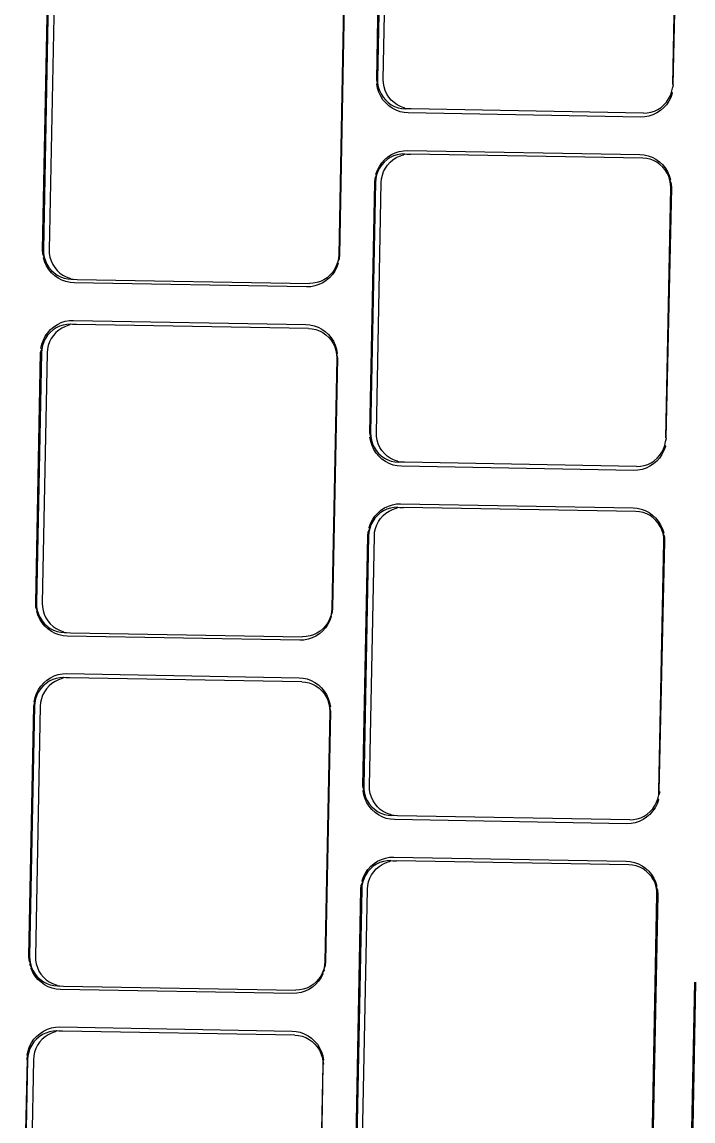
# Model space of a CAD drawing. Header units: millimetres. Extents: x 44692 to 172587, y -26854 to 14445.
# Drawn here: x 148796.2 to 148827.9, y -15468.4 to -15416.5 of the extents above; entities that cross this region are included whole.
import ezdxf

# ---------------------------------------------------------------- set-up
doc = ezdxf.new("R2010")
doc.units = ezdxf.units.MM
doc.header["$LTSCALE"] = 100
doc.layers.add('Muebles', color=112, linetype='Continuous')

msp = doc.modelspace()

# ---------------------------------------------------------------- linework, layer by layer
at = {"layer": 'Muebles'}
for p, q in [((148812.947, -15419.224), (148813.177, -15407.407)), ((148813.212, -15407.399), (148812.982, -15419.204)), ((148813.255, -15419.209), (148813.485, -15407.404)), ((148826.919, -15419.45), (148827.149, -15407.645)), ((148827.184, -15407.654), (148826.919, -15419.45)), ((148797.18, -15427.24), (148797.411, -15415.423)), ((148797.445, -15415.441), (148797.215, -15427.246)), ((148797.718, -15415.445), (148797.488, -15427.251)), ((148811.382, -15415.686), (148811.152, -15427.492)), ((148811.418, -15415.67), (148811.187, -15427.487)), ((148812.99, -15419.384), (148812.947, -15419.224)), ((148812.982, -15419.204), (148812.99, -15419.384)), ((148813.263, -15419.389), (148813.255, -15419.209)), ((148812.955, -15419.421), (148812.99, -15419.384)), ((148812.991, -15419.621), (148812.955, -15419.421)), ((148812.99, -15419.384), (148813.021, -15419.561)), ((148813.051, -15419.814), (148812.991, -15419.621)), ((148813.021, -15419.561), (148813.075, -15419.732)), ((148813.075, -15419.732), (148813.15, -15419.894)), ((148813.294, -15419.566), (148813.263, -15419.389)), ((148813.348, -15419.737), (148813.294, -15419.566)), ((148813.423, -15419.899), (148813.348, -15419.737)), ((148826.866, -15419.805), (148826.904, -15419.629)), ((148826.904, -15419.629), (148826.953, -15419.477)), ((148826.953, -15419.477), (148826.919, -15419.45)), ((148813.136, -15419.998), (148813.051, -15419.814)), ((148813.243, -15420.169), (148813.136, -15419.998)), ((148813.15, -15419.894), (148813.245, -15420.045)), ((148813.372, -15420.323), (148813.243, -15420.169)), ((148813.245, -15420.045), (148813.359, -15420.182)), ((148813.359, -15420.182), (148813.49, -15420.303)), ((148813.518, -15420.05), (148813.423, -15419.899)), ((148813.49, -15420.303), (148813.635, -15420.406)), ((148813.632, -15420.187), (148813.518, -15420.05)), ((148813.763, -15420.308), (148813.632, -15420.187)), ((148826.504, -15420.414), (148826.623, -15420.281)), ((148826.734, -15420.238), (148826.62, -15420.404)), ((148826.623, -15420.281), (148826.724, -15420.134)), ((148826.724, -15420.134), (148826.806, -15419.974)), ((148826.826, -15420.057), (148826.734, -15420.238)), ((148826.806, -15419.974), (148826.866, -15419.805)), ((148826.896, -15419.861), (148826.826, -15420.057)), ((148826.866, -15419.805), (148826.896, -15419.861)), ((148813.519, -15420.459), (148813.372, -15420.323)), ((148813.683, -15420.575), (148813.519, -15420.459)), ((148813.635, -15420.406), (148813.792, -15420.488)), ((148813.86, -15420.667), (148813.683, -15420.575)), ((148813.908, -15420.41), (148813.763, -15420.308)), ((148813.792, -15420.488), (148813.958, -15420.549)), ((148814.047, -15420.736), (148813.86, -15420.667)), ((148814.065, -15420.493), (148813.908, -15420.41)), ((148813.958, -15420.549), (148814.131, -15420.587)), ((148814.241, -15420.779), (148814.047, -15420.736)), ((148814.231, -15420.553), (148814.065, -15420.493)), ((148814.131, -15420.587), (148814.307, -15420.602)), ((148814.307, -15420.602), (148814.231, -15420.553)), ((148814.434, -15420.795), (148814.241, -15420.779)), ((148814.404, -15420.592), (148814.307, -15420.602)), ((148814.58, -15420.606), (148814.404, -15420.592)), ((148825.406, -15420.989), (148814.434, -15420.795)), ((148825.54, -15420.8), (148814.58, -15420.606)), ((148825.54, -15420.8), (148825.717, -15420.791)), ((148825.717, -15420.791), (148825.891, -15420.759)), ((148825.891, -15420.759), (148826.06, -15420.704)), ((148826.165, -15420.795), (148825.985, -15420.881)), ((148826.06, -15420.704), (148826.22, -15420.628)), ((148826.333, -15420.685), (148826.165, -15420.795)), ((148826.22, -15420.628), (148826.369, -15420.53)), ((148826.486, -15420.555), (148826.333, -15420.685)), ((148826.369, -15420.53), (148826.504, -15420.414)), ((148826.62, -15420.404), (148826.486, -15420.555)), ((148825.599, -15420.979), (148825.406, -15420.989)), ((148825.795, -15420.943), (148825.599, -15420.979)), ((148825.985, -15420.881), (148825.795, -15420.943)), ((148813.32, -15423), (148813.472, -15422.869)), ((148813.472, -15422.869), (148813.64, -15422.759)), ((148813.746, -15422.823), (148813.586, -15422.899)), ((148813.64, -15422.759), (148813.821, -15422.673)), ((148813.915, -15422.768), (148813.746, -15422.823)), ((148813.821, -15422.673), (148814.01, -15422.611)), ((148813.859, -15422.904), (148814.019, -15422.828)), ((148814.089, -15422.736), (148813.915, -15422.768)), ((148814.01, -15422.611), (148814.206, -15422.575)), ((148814.019, -15422.828), (148814.188, -15422.773)), ((148814.265, -15422.727), (148814.089, -15422.736)), ((148814.188, -15422.773), (148814.265, -15422.727)), ((148814.206, -15422.575), (148814.4, -15422.566)), ((148814.265, -15422.727), (148814.362, -15422.741)), ((148814.362, -15422.741), (148814.539, -15422.732)), ((148814.4, -15422.566), (148825.371, -15422.759)), ((148825.499, -15422.926), (148814.539, -15422.732)), ((148825.371, -15422.759), (148825.564, -15422.776)), ((148825.564, -15422.776), (148825.758, -15422.819)), ((148825.758, -15422.819), (148825.946, -15422.887)), ((148825.946, -15422.887), (148826.123, -15422.98)), ((148812.979, -15423.497), (148813.071, -15423.317)), ((148813.082, -15423.393), (148813, -15423.553)), ((148813.071, -15423.317), (148813.185, -15423.15)), ((148813.183, -15423.246), (148813.082, -15423.393)), ((148813.302, -15423.113), (148813.183, -15423.246)), ((148813.185, -15423.15), (148813.32, -15423)), ((148813.273, -15423.558), (148813.355, -15423.398)), ((148813.437, -15422.997), (148813.302, -15423.113)), ((148813.355, -15423.398), (148813.456, -15423.251)), ((148813.586, -15422.899), (148813.437, -15422.997)), ((148813.456, -15423.251), (148813.575, -15423.118)), ((148813.575, -15423.118), (148813.71, -15423.002)), ((148813.71, -15423.002), (148813.859, -15422.904)), ((148825.675, -15422.94), (148825.499, -15422.926)), ((148825.848, -15422.979), (148825.675, -15422.94)), ((148826.014, -15423.039), (148825.848, -15422.979)), ((148826.171, -15423.122), (148826.014, -15423.039)), ((148826.123, -15422.98), (148826.286, -15423.095)), ((148826.316, -15423.224), (148826.171, -15423.122)), ((148826.286, -15423.095), (148826.433, -15423.231)), ((148826.447, -15423.345), (148826.316, -15423.224)), ((148826.433, -15423.231), (148826.562, -15423.386)), ((148826.561, -15423.482), (148826.447, -15423.345)), ((148826.562, -15423.386), (148826.67, -15423.557)), ((148812.852, -15424.083), (148812.868, -15423.887)), ((148812.868, -15423.887), (148812.94, -15423.722)), ((148812.902, -15423.898), (148812.887, -15424.077)), ((148812.94, -15423.722), (148812.902, -15423.898)), ((148812.911, -15423.688), (148812.979, -15423.497)), ((148812.94, -15423.722), (148812.911, -15423.688)), ((148813, -15423.553), (148812.94, -15423.722)), ((148813.16, -15424.082), (148813.175, -15423.903)), ((148813.175, -15423.903), (148813.213, -15423.727)), ((148813.213, -15423.727), (148813.273, -15423.558)), ((148826.656, -15423.633), (148826.561, -15423.482)), ((148826.731, -15423.795), (148826.656, -15423.633)), ((148826.67, -15423.557), (148826.754, -15423.74)), ((148826.785, -15423.966), (148826.731, -15423.795)), ((148826.754, -15423.74), (148826.815, -15423.933)), ((148826.815, -15423.933), (148826.785, -15423.966)), ((148812.622, -15435.9), (148812.852, -15424.083)), ((148812.887, -15424.077), (148812.657, -15435.882)), ((148812.93, -15435.887), (148813.16, -15424.082)), ((148826.594, -15436.128), (148826.824, -15424.323)), ((148826.859, -15424.33), (148826.594, -15436.128)), ((148826.816, -15424.143), (148826.785, -15423.966)), ((148826.785, -15423.966), (148826.85, -15424.133)), ((148826.824, -15424.323), (148826.816, -15424.143)), ((148826.85, -15424.133), (148826.859, -15424.33)), ((148797.189, -15427.437), (148797.18, -15427.24)), ((148797.254, -15427.602), (148797.189, -15427.437)), ((148797.215, -15427.246), (148797.223, -15427.425)), ((148797.223, -15427.425), (148797.254, -15427.602)), ((148797.488, -15427.251), (148797.496, -15427.43)), ((148797.496, -15427.43), (148797.527, -15427.607)), ((148811.152, -15427.492), (148811.137, -15427.671)), ((148811.187, -15427.487), (148811.171, -15427.684)), ((148797.224, -15427.637), (148797.254, -15427.602)), ((148797.285, -15427.83), (148797.224, -15427.637)), ((148797.254, -15427.602), (148797.308, -15427.773)), ((148797.37, -15428.014), (148797.285, -15427.83)), ((148797.308, -15427.773), (148797.383, -15427.936)), ((148797.477, -15428.185), (148797.37, -15428.014)), ((148797.383, -15427.936), (148797.478, -15428.087)), ((148797.527, -15427.607), (148797.581, -15427.778)), ((148797.581, -15427.778), (148797.656, -15427.941)), ((148797.656, -15427.941), (148797.751, -15428.092)), ((148811.039, -15428.016), (148810.958, -15428.175)), ((148811.06, -15428.073), (148810.968, -15428.254)), ((148811.099, -15427.846), (148811.039, -15428.016)), ((148811.128, -15427.882), (148811.06, -15428.073)), ((148811.137, -15427.671), (148811.099, -15427.846)), ((148811.171, -15427.684), (148811.099, -15427.846)), ((148811.099, -15427.846), (148811.128, -15427.882)), ((148797.606, -15428.339), (148797.477, -15428.185)), ((148797.478, -15428.087), (148797.592, -15428.224)), ((148797.592, -15428.224), (148797.723, -15428.345)), ((148797.753, -15428.475), (148797.606, -15428.339)), ((148797.723, -15428.345), (148797.868, -15428.447)), ((148797.751, -15428.092), (148797.865, -15428.229)), ((148797.917, -15428.591), (148797.753, -15428.475)), ((148797.865, -15428.229), (148797.996, -15428.35)), ((148797.868, -15428.447), (148798.025, -15428.529)), ((148798.093, -15428.683), (148797.917, -15428.591)), ((148797.996, -15428.35), (148798.141, -15428.452)), ((148798.025, -15428.529), (148798.191, -15428.59)), ((148798.141, -15428.452), (148798.298, -15428.534)), ((148798.191, -15428.59), (148798.364, -15428.628)), ((148798.298, -15428.534), (148798.464, -15428.595)), ((148798.464, -15428.595), (148798.54, -15428.643)), ((148810.602, -15428.572), (148810.453, -15428.669)), ((148810.719, -15428.571), (148810.567, -15428.701)), ((148810.737, -15428.456), (148810.602, -15428.572)), ((148810.854, -15428.421), (148810.719, -15428.571)), ((148810.857, -15428.323), (148810.737, -15428.456)), ((148810.968, -15428.254), (148810.854, -15428.421)), ((148810.958, -15428.175), (148810.857, -15428.323)), ((148798.281, -15428.752), (148798.093, -15428.683)), ((148798.475, -15428.795), (148798.281, -15428.752)), ((148798.364, -15428.628), (148798.54, -15428.643)), ((148798.668, -15428.811), (148798.475, -15428.795)), ((148798.54, -15428.643), (148798.637, -15428.633)), ((148798.637, -15428.633), (148798.813, -15428.648)), ((148809.639, -15429.005), (148798.668, -15428.811)), ((148798.813, -15428.648), (148809.774, -15428.841)), ((148809.833, -15428.995), (148809.639, -15429.005)), ((148809.95, -15428.833), (148809.774, -15428.841)), ((148810.029, -15428.959), (148809.833, -15428.995)), ((148810.124, -15428.801), (148809.95, -15428.833)), ((148810.219, -15428.897), (148810.029, -15428.959)), ((148810.293, -15428.746), (148810.124, -15428.801)), ((148810.399, -15428.811), (148810.219, -15428.897)), ((148810.453, -15428.669), (148810.293, -15428.746)), ((148810.567, -15428.701), (148810.399, -15428.811)), ((148798.054, -15430.689), (148798.244, -15430.627)), ((148798.244, -15430.627), (148798.44, -15430.591)), ((148798.44, -15430.591), (148798.633, -15430.582)), ((148798.633, -15430.582), (148809.605, -15430.775)), ((148797.305, -15431.333), (148797.419, -15431.166)), ((148797.535, -15431.154), (148797.416, -15431.287)), ((148797.419, -15431.166), (148797.554, -15431.016)), ((148797.67, -15431.038), (148797.535, -15431.154)), ((148797.554, -15431.016), (148797.706, -15430.885)), ((148797.819, -15430.941), (148797.67, -15431.038)), ((148797.808, -15431.159), (148797.689, -15431.292)), ((148797.706, -15430.885), (148797.874, -15430.775)), ((148797.943, -15431.043), (148797.808, -15431.159)), ((148797.979, -15430.864), (148797.819, -15430.941)), ((148797.874, -15430.775), (148798.054, -15430.689)), ((148798.092, -15430.946), (148797.943, -15431.043)), ((148798.148, -15430.81), (148797.979, -15430.864)), ((148798.253, -15430.869), (148798.092, -15430.946)), ((148798.322, -15430.778), (148798.148, -15430.81)), ((148798.421, -15430.814), (148798.253, -15430.869)), ((148798.499, -15430.769), (148798.322, -15430.778)), ((148798.499, -15430.769), (148798.421, -15430.814)), ((148798.595, -15430.782), (148798.499, -15430.769)), ((148798.772, -15430.774), (148798.595, -15430.782)), ((148809.732, -15430.967), (148798.772, -15430.774)), ((148809.605, -15430.775), (148809.798, -15430.792)), ((148809.732, -15430.967), (148809.908, -15430.982)), ((148809.798, -15430.792), (148809.992, -15430.835)), ((148809.908, -15430.982), (148810.081, -15431.02)), ((148809.992, -15430.835), (148810.179, -15430.903)), ((148810.081, -15431.02), (148810.247, -15431.081)), ((148810.179, -15430.903), (148810.356, -15430.996)), ((148810.247, -15431.081), (148810.405, -15431.163)), ((148810.356, -15430.996), (148810.52, -15431.111)), ((148810.405, -15431.163), (148810.55, -15431.265)), ((148810.52, -15431.111), (148810.667, -15431.247)), ((148797.102, -15431.903), (148797.145, -15431.704)), ((148797.145, -15431.704), (148797.213, -15431.513)), ((148797.233, -15431.595), (148797.173, -15431.764)), ((148797.213, -15431.513), (148797.305, -15431.333)), ((148797.315, -15431.435), (148797.233, -15431.595)), ((148797.416, -15431.287), (148797.315, -15431.435)), ((148797.507, -15431.599), (148797.446, -15431.769)), ((148797.588, -15431.44), (148797.507, -15431.599)), ((148797.689, -15431.292), (148797.588, -15431.44)), ((148810.55, -15431.265), (148810.68, -15431.386)), ((148810.667, -15431.247), (148810.796, -15431.402)), ((148810.68, -15431.386), (148810.794, -15431.523)), ((148810.794, -15431.523), (148810.889, -15431.674)), ((148810.796, -15431.402), (148810.903, -15431.573)), ((148810.889, -15431.674), (148810.965, -15431.837)), ((148810.903, -15431.573), (148810.988, -15431.756)), ((148796.855, -15443.916), (148797.086, -15432.099)), ((148797.12, -15432.118), (148796.89, -15443.924)), ((148797.086, -15432.099), (148797.135, -15431.939)), ((148797.135, -15431.939), (148797.102, -15431.903)), ((148797.135, -15431.939), (148797.12, -15432.118)), ((148797.173, -15431.764), (148797.135, -15431.939)), ((148797.393, -15432.123), (148797.163, -15443.929)), ((148797.408, -15431.944), (148797.393, -15432.123)), ((148797.446, -15431.769), (148797.408, -15431.944)), ((148810.965, -15431.837), (148811.018, -15432.008)), ((148810.988, -15431.756), (148811.049, -15431.949)), ((148811.018, -15432.008), (148811.049, -15432.185)), ((148811.049, -15431.949), (148811.084, -15432.149)), ((148811.084, -15432.149), (148811.049, -15432.185)), ((148811.049, -15432.185), (148811.057, -15432.364)), ((148811.049, -15432.185), (148811.093, -15432.346)), ((148811.057, -15432.364), (148810.827, -15444.17)), ((148811.093, -15432.346), (148810.862, -15444.163)), ((148812.665, -15436.062), (148812.622, -15435.9)), ((148812.63, -15436.097), (148812.665, -15436.062)), ((148812.665, -15436.297), (148812.63, -15436.097)), ((148812.657, -15435.882), (148812.665, -15436.062)), ((148812.665, -15436.062), (148812.696, -15436.238)), ((148812.726, -15436.49), (148812.665, -15436.297)), ((148812.696, -15436.238), (148812.75, -15436.41)), ((148812.938, -15436.066), (148812.93, -15435.887)), ((148812.969, -15436.243), (148812.938, -15436.066)), ((148813.023, -15436.414), (148812.969, -15436.243)), ((148826.541, -15436.483), (148826.579, -15436.307)), ((148826.579, -15436.307), (148826.628, -15436.153)), ((148826.628, -15436.153), (148826.594, -15436.128)), ((148812.811, -15436.674), (148812.726, -15436.49)), ((148812.75, -15436.41), (148812.825, -15436.572)), ((148812.918, -15436.844), (148812.811, -15436.674)), ((148812.825, -15436.572), (148812.92, -15436.723)), ((148813.047, -15436.999), (148812.918, -15436.844)), ((148812.92, -15436.723), (148813.034, -15436.86)), ((148813.098, -15436.577), (148813.023, -15436.414)), ((148813.034, -15436.86), (148813.165, -15436.981)), ((148813.193, -15436.728), (148813.098, -15436.577)), ((148813.307, -15436.865), (148813.193, -15436.728)), ((148813.438, -15436.986), (148813.307, -15436.865)), ((148826.298, -15436.959), (148826.399, -15436.812)), ((148826.399, -15436.812), (148826.481, -15436.652)), ((148826.501, -15436.733), (148826.409, -15436.914)), ((148826.481, -15436.652), (148826.541, -15436.483)), ((148826.571, -15436.537), (148826.501, -15436.733)), ((148826.541, -15436.483), (148826.571, -15436.537)), ((148813.194, -15437.135), (148813.047, -15436.999)), ((148813.165, -15436.981), (148813.31, -15437.083)), ((148813.358, -15437.251), (148813.194, -15437.135)), ((148813.31, -15437.083), (148813.467, -15437.166)), ((148813.535, -15437.343), (148813.358, -15437.251)), ((148813.583, -15437.088), (148813.438, -15436.986)), ((148813.467, -15437.166), (148813.633, -15437.226)), ((148813.722, -15437.412), (148813.535, -15437.343)), ((148813.74, -15437.17), (148813.583, -15437.088)), ((148813.633, -15437.226), (148813.806, -15437.264)), ((148813.916, -15437.455), (148813.722, -15437.412)), ((148813.906, -15437.231), (148813.74, -15437.17)), ((148813.806, -15437.264), (148813.982, -15437.279)), ((148813.982, -15437.279), (148813.906, -15437.231)), ((148814.079, -15437.269), (148813.982, -15437.279)), ((148814.255, -15437.284), (148814.079, -15437.269)), ((148825.215, -15437.477), (148814.255, -15437.284)), ((148825.566, -15437.437), (148825.735, -15437.382)), ((148825.735, -15437.382), (148825.895, -15437.305)), ((148826.008, -15437.361), (148825.84, -15437.471)), ((148825.895, -15437.305), (148826.044, -15437.208)), ((148826.161, -15437.23), (148826.008, -15437.361)), ((148826.044, -15437.208), (148826.179, -15437.092)), ((148826.295, -15437.08), (148826.161, -15437.23)), ((148826.179, -15437.092), (148826.298, -15436.959)), ((148826.409, -15436.914), (148826.295, -15437.08)), ((148814.109, -15437.471), (148813.916, -15437.455)), ((148825.081, -15437.664), (148814.109, -15437.471)), ((148825.274, -15437.655), (148825.081, -15437.664)), ((148825.215, -15437.477), (148825.392, -15437.469)), ((148825.47, -15437.619), (148825.274, -15437.655)), ((148825.392, -15437.469), (148825.566, -15437.437)), ((148825.66, -15437.557), (148825.47, -15437.619)), ((148825.84, -15437.471), (148825.66, -15437.557)), ((148813.147, -15439.545), (148813.315, -15439.435)), ((148813.315, -15439.435), (148813.496, -15439.349)), ((148813.59, -15439.446), (148813.421, -15439.501)), ((148813.496, -15439.349), (148813.685, -15439.287)), ((148813.764, -15439.414), (148813.59, -15439.446)), ((148813.685, -15439.287), (148813.881, -15439.251)), ((148813.694, -15439.505), (148813.863, -15439.451)), ((148813.94, -15439.405), (148813.764, -15439.414)), ((148813.863, -15439.451), (148813.94, -15439.405)), ((148813.881, -15439.251), (148814.075, -15439.242)), ((148813.94, -15439.405), (148814.037, -15439.419)), ((148814.037, -15439.419), (148814.213, -15439.41)), ((148814.075, -15439.242), (148825.046, -15439.435)), ((148825.174, -15439.603), (148814.213, -15439.41)), ((148825.046, -15439.435), (148825.239, -15439.452)), ((148825.239, -15439.452), (148825.433, -15439.495)), ((148825.433, -15439.495), (148825.621, -15439.563)), ((148812.654, -15440.173), (148812.746, -15439.993)), ((148812.746, -15439.993), (148812.86, -15439.826)), ((148812.858, -15439.924), (148812.756, -15440.071)), ((148812.977, -15439.791), (148812.858, -15439.924)), ((148812.86, -15439.826), (148812.995, -15439.676)), ((148813.112, -15439.674), (148812.977, -15439.791)), ((148812.995, -15439.676), (148813.147, -15439.545)), ((148813.029, -15440.076), (148813.131, -15439.928)), ((148813.261, -15439.577), (148813.112, -15439.674)), ((148813.131, -15439.928), (148813.25, -15439.795)), ((148813.25, -15439.795), (148813.385, -15439.679)), ((148813.421, -15439.501), (148813.261, -15439.577)), ((148813.385, -15439.679), (148813.534, -15439.582)), ((148813.534, -15439.582), (148813.694, -15439.505)), ((148825.35, -15439.618), (148825.174, -15439.603)), ((148825.523, -15439.656), (148825.35, -15439.618)), ((148825.689, -15439.717), (148825.523, -15439.656)), ((148825.621, -15439.563), (148825.798, -15439.656)), ((148825.846, -15439.799), (148825.689, -15439.717)), ((148825.798, -15439.656), (148825.961, -15439.771)), ((148825.991, -15439.902), (148825.846, -15439.799)), ((148825.961, -15439.771), (148826.108, -15439.907)), ((148826.122, -15440.022), (148825.991, -15439.902)), ((148826.108, -15439.907), (148826.237, -15440.062)), ((148812.543, -15440.562), (148812.615, -15440.4)), ((148812.615, -15440.4), (148812.577, -15440.576)), ((148812.586, -15440.364), (148812.654, -15440.173)), ((148812.615, -15440.4), (148812.586, -15440.364)), ((148812.675, -15440.231), (148812.615, -15440.4)), ((148812.756, -15440.071), (148812.675, -15440.231)), ((148812.85, -15440.58), (148812.888, -15440.405)), ((148812.888, -15440.405), (148812.948, -15440.236)), ((148812.948, -15440.236), (148813.029, -15440.076)), ((148826.236, -15440.16), (148826.122, -15440.022)), ((148826.331, -15440.311), (148826.236, -15440.16)), ((148826.237, -15440.062), (148826.345, -15440.232)), ((148826.406, -15440.473), (148826.331, -15440.311)), ((148826.345, -15440.232), (148826.429, -15440.416)), ((148826.46, -15440.644), (148826.406, -15440.473)), ((148826.429, -15440.416), (148826.49, -15440.609)), ((148812.296, -15452.576), (148812.527, -15440.759)), ((148812.562, -15440.755), (148812.332, -15452.56)), ((148812.527, -15440.759), (148812.543, -15440.562)), ((148812.577, -15440.576), (148812.562, -15440.755)), ((148812.605, -15452.565), (148812.835, -15440.759)), ((148812.835, -15440.759), (148812.85, -15440.58)), ((148826.269, -15452.806), (148826.499, -15441)), ((148826.534, -15441.006), (148826.269, -15452.806)), ((148826.49, -15440.609), (148826.46, -15440.644)), ((148826.491, -15440.821), (148826.46, -15440.644)), ((148826.46, -15440.644), (148826.525, -15440.809)), ((148826.499, -15441), (148826.491, -15440.821)), ((148826.525, -15440.809), (148826.534, -15441.006)), ((148796.864, -15444.113), (148796.855, -15443.916)), ((148796.929, -15444.28), (148796.864, -15444.113)), ((148796.89, -15443.924), (148796.898, -15444.103)), ((148796.898, -15444.103), (148796.929, -15444.28)), ((148797.163, -15443.929), (148797.171, -15444.108)), ((148797.171, -15444.108), (148797.202, -15444.285)), ((148810.862, -15444.163), (148810.846, -15444.36)), ((148796.899, -15444.313), (148796.929, -15444.28)), ((148796.96, -15444.506), (148796.899, -15444.313)), ((148796.929, -15444.28), (148796.983, -15444.451)), ((148797.045, -15444.69), (148796.96, -15444.506)), ((148796.983, -15444.451), (148797.058, -15444.614)), ((148797.058, -15444.614), (148797.153, -15444.765)), ((148797.202, -15444.285), (148797.256, -15444.456)), ((148797.256, -15444.456), (148797.331, -15444.618)), ((148797.331, -15444.618), (148797.426, -15444.769)), ((148810.774, -15444.524), (148810.714, -15444.693)), ((148810.803, -15444.558), (148810.735, -15444.749)), ((148810.812, -15444.349), (148810.774, -15444.524)), ((148810.846, -15444.36), (148810.774, -15444.524)), ((148810.774, -15444.524), (148810.803, -15444.558)), ((148810.827, -15444.17), (148810.812, -15444.349)), ((148797.152, -15444.86), (148797.045, -15444.69)), ((148797.281, -15445.015), (148797.152, -15444.86)), ((148797.153, -15444.765), (148797.267, -15444.902)), ((148797.267, -15444.902), (148797.398, -15445.023)), ((148797.428, -15445.151), (148797.281, -15445.015)), ((148797.398, -15445.023), (148797.543, -15445.125)), ((148797.426, -15444.769), (148797.54, -15444.907)), ((148797.592, -15445.267), (148797.428, -15445.151)), ((148797.54, -15444.907), (148797.671, -15445.027)), ((148797.543, -15445.125), (148797.7, -15445.207)), ((148797.671, -15445.027), (148797.816, -15445.13)), ((148797.816, -15445.13), (148797.973, -15445.212)), ((148810.412, -15445.134), (148810.277, -15445.25)), ((148810.529, -15445.096), (148810.394, -15445.247)), ((148810.531, -15445.001), (148810.412, -15445.134)), ((148810.643, -15444.93), (148810.529, -15445.096)), ((148810.633, -15444.853), (148810.531, -15445.001)), ((148810.714, -15444.693), (148810.633, -15444.853)), ((148810.735, -15444.749), (148810.643, -15444.93)), ((148797.768, -15445.359), (148797.592, -15445.267)), ((148797.7, -15445.207), (148797.866, -15445.268)), ((148797.956, -15445.428), (148797.768, -15445.359)), ((148797.866, -15445.268), (148798.039, -15445.306)), ((148798.15, -15445.471), (148797.956, -15445.428)), ((148797.973, -15445.212), (148798.139, -15445.273)), ((148798.039, -15445.306), (148798.215, -15445.321)), ((148798.139, -15445.273), (148798.215, -15445.321)), ((148798.343, -15445.487), (148798.15, -15445.471)), ((148798.215, -15445.321), (148798.312, -15445.311)), ((148798.312, -15445.311), (148798.488, -15445.326)), ((148809.314, -15445.68), (148798.343, -15445.487)), ((148798.488, -15445.326), (148809.449, -15445.519)), ((148809.508, -15445.671), (148809.314, -15445.68)), ((148809.625, -15445.51), (148809.449, -15445.519)), ((148809.704, -15445.635), (148809.508, -15445.671)), ((148809.799, -15445.478), (148809.625, -15445.51)), ((148809.894, -15445.573), (148809.704, -15445.635)), ((148809.968, -15445.424), (148809.799, -15445.478)), ((148810.074, -15445.487), (148809.894, -15445.573)), ((148810.128, -15445.347), (148809.968, -15445.424)), ((148810.242, -15445.377), (148810.074, -15445.487)), ((148810.277, -15445.25), (148810.128, -15445.347)), ((148810.394, -15445.247), (148810.242, -15445.377)), ((148797.919, -15447.303), (148798.115, -15447.267)), ((148798.115, -15447.267), (148798.308, -15447.258)), ((148798.308, -15447.258), (148809.28, -15447.451)), ((148797.094, -15447.842), (148797.229, -15447.692)), ((148797.345, -15447.716), (148797.21, -15447.832)), ((148797.229, -15447.692), (148797.381, -15447.561)), ((148797.494, -15447.619), (148797.345, -15447.716)), ((148797.381, -15447.561), (148797.549, -15447.451)), ((148797.618, -15447.721), (148797.483, -15447.837)), ((148797.654, -15447.542), (148797.494, -15447.619)), ((148797.549, -15447.451), (148797.729, -15447.365)), ((148797.767, -15447.624), (148797.618, -15447.721)), ((148797.823, -15447.487), (148797.654, -15447.542)), ((148797.729, -15447.365), (148797.919, -15447.303)), ((148797.927, -15447.547), (148797.767, -15447.624)), ((148797.997, -15447.455), (148797.823, -15447.487)), ((148798.096, -15447.492), (148797.927, -15447.547)), ((148798.174, -15447.447), (148797.997, -15447.455)), ((148798.174, -15447.447), (148798.096, -15447.492)), ((148798.27, -15447.46), (148798.174, -15447.447)), ((148798.447, -15447.452), (148798.27, -15447.46)), ((148809.407, -15447.645), (148798.447, -15447.452)), ((148809.28, -15447.451), (148809.473, -15447.468)), ((148809.407, -15447.645), (148809.583, -15447.66)), ((148809.473, -15447.468), (148809.667, -15447.511)), ((148809.583, -15447.66), (148809.756, -15447.698)), ((148809.667, -15447.511), (148809.854, -15447.579)), ((148809.756, -15447.698), (148809.922, -15447.759)), ((148809.854, -15447.579), (148810.031, -15447.672)), ((148809.922, -15447.759), (148810.079, -15447.841)), ((148810.031, -15447.672), (148810.195, -15447.787)), ((148810.195, -15447.787), (148810.342, -15447.923)), ((148796.82, -15448.38), (148796.888, -15448.189)), ((148796.908, -15448.272), (148796.848, -15448.441)), ((148796.888, -15448.189), (148796.98, -15448.009)), ((148796.99, -15448.113), (148796.908, -15448.272)), ((148796.98, -15448.009), (148797.094, -15447.842)), ((148797.091, -15447.965), (148796.99, -15448.113)), ((148797.21, -15447.832), (148797.091, -15447.965)), ((148797.181, -15448.277), (148797.121, -15448.446)), ((148797.263, -15448.117), (148797.181, -15448.277)), ((148797.364, -15447.97), (148797.263, -15448.117)), ((148797.483, -15447.837), (148797.364, -15447.97)), ((148810.079, -15447.841), (148810.224, -15447.943)), ((148810.224, -15447.943), (148810.355, -15448.064)), ((148810.342, -15447.923), (148810.471, -15448.078)), ((148810.355, -15448.064), (148810.469, -15448.201)), ((148810.469, -15448.201), (148810.564, -15448.352)), ((148810.471, -15448.078), (148810.578, -15448.248)), ((148810.578, -15448.248), (148810.663, -15448.432)), ((148796.53, -15460.592), (148796.761, -15448.775)), ((148796.795, -15448.796), (148796.565, -15460.601)), ((148796.761, -15448.775), (148796.81, -15448.617)), ((148796.777, -15448.579), (148796.82, -15448.38)), ((148796.81, -15448.617), (148796.777, -15448.579)), ((148796.81, -15448.617), (148796.795, -15448.796)), ((148796.848, -15448.441), (148796.81, -15448.617)), ((148797.068, -15448.801), (148796.838, -15460.606)), ((148797.083, -15448.622), (148797.068, -15448.801)), ((148797.121, -15448.446), (148797.083, -15448.622)), ((148810.564, -15448.352), (148810.639, -15448.515)), ((148810.639, -15448.515), (148810.693, -15448.686)), ((148810.663, -15448.432), (148810.724, -15448.625)), ((148810.693, -15448.686), (148810.724, -15448.863)), ((148810.724, -15448.625), (148810.759, -15448.825)), ((148810.759, -15448.825), (148810.724, -15448.863)), ((148810.732, -15449.042), (148810.502, -15460.847)), ((148810.768, -15449.022), (148810.537, -15460.839)), ((148810.724, -15448.863), (148810.732, -15449.042)), ((148810.724, -15448.863), (148810.768, -15449.022)), ((148812.34, -15452.739), (148812.296, -15452.576)), ((148812.305, -15452.773), (148812.34, -15452.739)), ((148812.34, -15452.973), (148812.305, -15452.773)), ((148812.332, -15452.56), (148812.34, -15452.739)), ((148812.34, -15452.739), (148812.371, -15452.916)), ((148812.401, -15453.166), (148812.34, -15452.973)), ((148812.371, -15452.916), (148812.424, -15453.087)), ((148812.613, -15452.744), (148812.605, -15452.565)), ((148812.644, -15452.921), (148812.613, -15452.744)), ((148812.698, -15453.092), (148812.644, -15452.921)), ((148826.216, -15453.16), (148826.254, -15452.985)), ((148826.254, -15452.985), (148826.269, -15452.806)), ((148826.303, -15452.829), (148826.254, -15452.985)), ((148826.269, -15452.806), (148826.303, -15452.829)), ((148812.486, -15453.35), (148812.401, -15453.166)), ((148812.424, -15453.087), (148812.5, -15453.25)), ((148812.593, -15453.52), (148812.486, -15453.35)), ((148812.5, -15453.25), (148812.595, -15453.401)), ((148812.595, -15453.401), (148812.709, -15453.538)), ((148812.773, -15453.255), (148812.698, -15453.092)), ((148812.868, -15453.406), (148812.773, -15453.255)), ((148812.982, -15453.543), (148812.868, -15453.406)), ((148825.973, -15453.637), (148826.074, -15453.489)), ((148826.074, -15453.489), (148826.156, -15453.33)), ((148826.176, -15453.409), (148826.084, -15453.59)), ((148826.156, -15453.33), (148826.216, -15453.16)), ((148826.246, -15453.213), (148826.176, -15453.409)), ((148826.216, -15453.16), (148826.246, -15453.213)), ((148812.722, -15453.675), (148812.593, -15453.52)), ((148812.709, -15453.538), (148812.839, -15453.659)), ((148812.869, -15453.811), (148812.722, -15453.675)), ((148812.839, -15453.659), (148812.985, -15453.761)), ((148813.033, -15453.927), (148812.869, -15453.811)), ((148813.112, -15453.664), (148812.982, -15453.543)), ((148812.985, -15453.761), (148813.142, -15453.843)), ((148813.21, -15454.019), (148813.033, -15453.927)), ((148813.258, -15453.766), (148813.112, -15453.664)), ((148813.142, -15453.843), (148813.308, -15453.904)), ((148813.397, -15454.088), (148813.21, -15454.019)), ((148813.415, -15453.848), (148813.258, -15453.766)), ((148813.308, -15453.904), (148813.481, -15453.942)), ((148813.581, -15453.909), (148813.415, -15453.848)), ((148813.481, -15453.942), (148813.657, -15453.957)), ((148813.657, -15453.957), (148813.581, -15453.909)), ((148813.754, -15453.947), (148813.657, -15453.957)), ((148813.93, -15453.962), (148813.754, -15453.947)), ((148824.89, -15454.155), (148813.93, -15453.962)), ((148825.41, -15454.06), (148825.57, -15453.983)), ((148825.57, -15453.983), (148825.719, -15453.886)), ((148825.835, -15453.906), (148825.683, -15454.037)), ((148825.719, -15453.886), (148825.854, -15453.77)), ((148825.97, -15453.756), (148825.835, -15453.906)), ((148825.854, -15453.77), (148825.973, -15453.637)), ((148826.084, -15453.59), (148825.97, -15453.756)), ((148813.591, -15454.131), (148813.397, -15454.088)), ((148813.784, -15454.147), (148813.591, -15454.131)), ((148824.756, -15454.34), (148813.784, -15454.147)), ((148824.949, -15454.331), (148824.756, -15454.34)), ((148824.89, -15454.155), (148825.067, -15454.147)), ((148825.145, -15454.295), (148824.949, -15454.331)), ((148825.067, -15454.147), (148825.241, -15454.115)), ((148825.335, -15454.233), (148825.145, -15454.295)), ((148825.241, -15454.115), (148825.41, -15454.06)), ((148825.515, -15454.147), (148825.335, -15454.233)), ((148825.683, -15454.037), (148825.515, -15454.147)), ((148812.99, -15456.111), (148813.17, -15456.025)), ((148813.17, -15456.025), (148813.36, -15455.963)), ((148813.439, -15456.092), (148813.265, -15456.124)), ((148813.36, -15455.963), (148813.556, -15455.927)), ((148813.615, -15456.083), (148813.439, -15456.092)), ((148813.538, -15456.128), (148813.615, -15456.083)), ((148813.556, -15455.927), (148813.75, -15455.918)), ((148813.615, -15456.083), (148813.712, -15456.096)), ((148813.712, -15456.096), (148813.888, -15456.088)), ((148813.75, -15455.918), (148824.721, -15456.111)), ((148824.849, -15456.281), (148813.888, -15456.088)), ((148812.421, -15456.669), (148812.535, -15456.502)), ((148812.532, -15456.601), (148812.431, -15456.749)), ((148812.652, -15456.468), (148812.532, -15456.601)), ((148812.535, -15456.502), (148812.67, -15456.352)), ((148812.787, -15456.352), (148812.652, -15456.468)), ((148812.67, -15456.352), (148812.822, -15456.221)), ((148812.704, -15456.754), (148812.806, -15456.606)), ((148812.936, -15456.255), (148812.787, -15456.352)), ((148812.806, -15456.606), (148812.925, -15456.473)), ((148812.822, -15456.221), (148812.99, -15456.111)), ((148812.925, -15456.473), (148813.06, -15456.357)), ((148813.096, -15456.178), (148812.936, -15456.255)), ((148813.06, -15456.357), (148813.209, -15456.26)), ((148813.265, -15456.124), (148813.096, -15456.178)), ((148813.209, -15456.26), (148813.369, -15456.183)), ((148813.369, -15456.183), (148813.538, -15456.128)), ((148824.721, -15456.111), (148824.914, -15456.128)), ((148825.025, -15456.296), (148824.849, -15456.281)), ((148824.914, -15456.128), (148825.108, -15456.171)), ((148825.198, -15456.334), (148825.025, -15456.296)), ((148825.108, -15456.171), (148825.296, -15456.239)), ((148825.364, -15456.395), (148825.198, -15456.334)), ((148825.296, -15456.239), (148825.472, -15456.332)), ((148825.521, -15456.477), (148825.364, -15456.395)), ((148825.472, -15456.332), (148825.636, -15456.447)), ((148825.666, -15456.579), (148825.521, -15456.477)), ((148825.636, -15456.447), (148825.783, -15456.583)), ((148825.797, -15456.7), (148825.666, -15456.579)), ((148825.783, -15456.583), (148825.912, -15456.738)), ((148812.218, -15457.238), (148812.29, -15457.078)), ((148812.29, -15457.078), (148812.252, -15457.253)), ((148812.261, -15457.04), (148812.329, -15456.849)), ((148812.29, -15457.078), (148812.261, -15457.04)), ((148812.35, -15456.909), (148812.29, -15457.078)), ((148812.329, -15456.849), (148812.421, -15456.669)), ((148812.431, -15456.749), (148812.35, -15456.909)), ((148812.525, -15457.258), (148812.563, -15457.083)), ((148812.563, -15457.083), (148812.623, -15456.913)), ((148812.623, -15456.913), (148812.704, -15456.754)), ((148825.911, -15456.837), (148825.797, -15456.7)), ((148826.006, -15456.988), (148825.911, -15456.837)), ((148825.912, -15456.738), (148826.019, -15456.908)), ((148826.081, -15457.151), (148826.006, -15456.988)), ((148826.019, -15456.908), (148826.104, -15457.092)), ((148826.104, -15457.092), (148826.165, -15457.285)), ((148811.971, -15469.252), (148812.202, -15457.435)), ((148812.237, -15457.432), (148812.007, -15469.238)), ((148812.202, -15457.435), (148812.218, -15457.238)), ((148812.252, -15457.253), (148812.237, -15457.432)), ((148812.28, -15469.243), (148812.51, -15457.437)), ((148812.51, -15457.437), (148812.525, -15457.258)), ((148826.135, -15457.322), (148826.081, -15457.151)), ((148826.165, -15457.285), (148826.135, -15457.322)), ((148826.166, -15457.499), (148826.135, -15457.322)), ((148826.135, -15457.322), (148826.2, -15457.485)), ((148826.174, -15457.678), (148826.166, -15457.499)), ((148826.2, -15457.485), (148826.209, -15457.682)), ((148825.944, -15469.484), (148826.174, -15457.678)), ((148826.209, -15457.682), (148825.978, -15469.505)), ((148796.539, -15460.789), (148796.53, -15460.592)), ((148796.565, -15460.601), (148796.573, -15460.781)), ((148796.838, -15460.606), (148796.846, -15460.786)), ((148796.604, -15460.958), (148796.539, -15460.789)), ((148796.573, -15460.781), (148796.604, -15460.958)), ((148796.574, -15460.989), (148796.604, -15460.958)), ((148796.658, -15461.129), (148796.574, -15460.989)), ((148796.604, -15460.958), (148796.658, -15461.129)), ((148796.635, -15461.182), (148796.658, -15461.129)), ((148796.719, -15461.366), (148796.635, -15461.182)), ((148796.658, -15461.129), (148796.733, -15461.291)), ((148796.846, -15460.786), (148796.877, -15460.963)), ((148796.877, -15460.963), (148796.931, -15461.134)), ((148796.931, -15461.134), (148797.006, -15461.296)), ((148810.449, -15461.202), (148810.389, -15461.371)), ((148810.478, -15461.234), (148810.389, -15461.371)), ((148810.487, -15461.026), (148810.449, -15461.202)), ((148810.521, -15461.036), (148810.449, -15461.202)), ((148810.449, -15461.202), (148810.478, -15461.234)), ((148810.502, -15460.847), (148810.487, -15461.026)), ((148810.537, -15460.839), (148810.521, -15461.036)), ((148796.827, -15461.536), (148796.719, -15461.366)), ((148796.733, -15461.291), (148796.828, -15461.442)), ((148796.956, -15461.691), (148796.827, -15461.536)), ((148796.828, -15461.442), (148796.942, -15461.579)), ((148796.942, -15461.579), (148797.073, -15461.7)), ((148797.103, -15461.827), (148796.956, -15461.691)), ((148797.006, -15461.296), (148797.101, -15461.447)), ((148797.073, -15461.7), (148797.218, -15461.803)), ((148797.101, -15461.447), (148797.215, -15461.584)), ((148797.215, -15461.584), (148797.346, -15461.705)), ((148797.218, -15461.803), (148797.375, -15461.885)), ((148797.346, -15461.705), (148797.491, -15461.807)), ((148810.204, -15461.772), (148810.069, -15461.922)), ((148810.206, -15461.678), (148810.087, -15461.811)), ((148810.318, -15461.606), (148810.204, -15461.772)), ((148810.307, -15461.531), (148810.206, -15461.678)), ((148810.389, -15461.371), (148810.307, -15461.531)), ((148810.41, -15461.425), (148810.318, -15461.606)), ((148810.389, -15461.371), (148810.41, -15461.425)), ((148797.266, -15461.943), (148797.103, -15461.827)), ((148797.443, -15462.035), (148797.266, -15461.943)), ((148797.375, -15461.885), (148797.541, -15461.946)), ((148797.631, -15462.104), (148797.443, -15462.035)), ((148797.491, -15461.807), (148797.648, -15461.89)), ((148797.541, -15461.946), (148797.714, -15461.984)), ((148797.825, -15462.147), (148797.631, -15462.104)), ((148797.648, -15461.89), (148797.814, -15461.95)), ((148797.714, -15461.984), (148797.89, -15461.999)), ((148797.814, -15461.95), (148797.89, -15461.999)), ((148798.018, -15462.163), (148797.825, -15462.147)), ((148797.89, -15461.999), (148797.987, -15461.989)), ((148797.987, -15461.989), (148798.163, -15462.003)), ((148808.989, -15462.356), (148798.018, -15462.163)), ((148798.163, -15462.003), (148809.124, -15462.197)), ((148809.3, -15462.188), (148809.124, -15462.197)), ((148809.379, -15462.311), (148809.183, -15462.347)), ((148809.474, -15462.156), (148809.3, -15462.188)), ((148809.568, -15462.249), (148809.379, -15462.311)), ((148809.643, -15462.101), (148809.474, -15462.156)), ((148809.749, -15462.163), (148809.568, -15462.249)), ((148809.803, -15462.025), (148809.643, -15462.101)), ((148809.917, -15462.053), (148809.749, -15462.163)), ((148809.952, -15461.927), (148809.803, -15462.025)), ((148810.069, -15461.922), (148809.917, -15462.053)), ((148810.087, -15461.811), (148809.952, -15461.927)), ((148827.73, -15473.635), (148827.96, -15461.818)), ((148827.995, -15461.824), (148827.765, -15473.63)), ((148809.183, -15462.347), (148808.989, -15462.356)), ((148796.769, -15464.518), (148796.904, -15464.368)), ((148797.02, -15464.394), (148796.885, -15464.51)), ((148796.904, -15464.368), (148797.056, -15464.237)), ((148797.169, -15464.297), (148797.02, -15464.394)), ((148797.056, -15464.237), (148797.224, -15464.127)), ((148797.329, -15464.22), (148797.169, -15464.297)), ((148797.224, -15464.127), (148797.404, -15464.041)), ((148797.442, -15464.301), (148797.293, -15464.399)), ((148797.498, -15464.165), (148797.329, -15464.22)), ((148797.404, -15464.041), (148797.594, -15463.979)), ((148797.602, -15464.225), (148797.442, -15464.301)), ((148797.672, -15464.133), (148797.498, -15464.165)), ((148797.594, -15463.979), (148797.79, -15463.943)), ((148797.771, -15464.17), (148797.602, -15464.225)), ((148797.849, -15464.124), (148797.672, -15464.133)), ((148797.849, -15464.124), (148797.771, -15464.17)), ((148797.79, -15463.943), (148797.983, -15463.934)), ((148797.945, -15464.138), (148797.849, -15464.124)), ((148798.122, -15464.129), (148797.945, -15464.138)), ((148797.983, -15463.934), (148808.955, -15464.127)), ((148809.082, -15464.323), (148798.122, -15464.129)), ((148808.955, -15464.127), (148809.148, -15464.144)), ((148809.082, -15464.323), (148809.258, -15464.337)), ((148809.148, -15464.144), (148809.342, -15464.187)), ((148809.258, -15464.337), (148809.431, -15464.376)), ((148809.342, -15464.187), (148809.529, -15464.255)), ((148809.431, -15464.376), (148809.597, -15464.436)), ((148809.529, -15464.255), (148809.706, -15464.348)), ((148809.706, -15464.348), (148809.87, -15464.463)), ((148796.495, -15465.056), (148796.563, -15464.865)), ((148796.563, -15464.865), (148796.655, -15464.685)), ((148796.665, -15464.79), (148796.583, -15464.95)), ((148796.655, -15464.685), (148796.769, -15464.518)), ((148796.766, -15464.643), (148796.665, -15464.79)), ((148796.885, -15464.51), (148796.766, -15464.643)), ((148796.938, -15464.795), (148796.856, -15464.955)), ((148797.039, -15464.648), (148796.938, -15464.795)), ((148797.158, -15464.515), (148797.039, -15464.648)), ((148797.293, -15464.399), (148797.158, -15464.515)), ((148809.597, -15464.436), (148809.754, -15464.519)), ((148809.754, -15464.519), (148809.899, -15464.621)), ((148809.87, -15464.463), (148810.017, -15464.599)), ((148809.899, -15464.621), (148810.03, -15464.742)), ((148810.017, -15464.599), (148810.146, -15464.754)), ((148810.03, -15464.742), (148810.144, -15464.879)), ((148810.144, -15464.879), (148810.239, -15465.03)), ((148810.146, -15464.754), (148810.253, -15464.924)), ((148796.436, -15465.451), (148796.485, -15465.295)), ((148796.452, -15465.254), (148796.495, -15465.056)), ((148796.485, -15465.295), (148796.452, -15465.254)), ((148796.485, -15465.295), (148796.47, -15465.474)), ((148796.523, -15465.119), (148796.485, -15465.295)), ((148796.583, -15464.95), (148796.523, -15465.119)), ((148796.758, -15465.3), (148796.743, -15465.479)), ((148796.796, -15465.124), (148796.758, -15465.3)), ((148796.856, -15464.955), (148796.796, -15465.124)), ((148810.239, -15465.03), (148810.314, -15465.192)), ((148810.253, -15464.924), (148810.338, -15465.108)), ((148810.314, -15465.192), (148810.368, -15465.363)), ((148810.338, -15465.108), (148810.399, -15465.301)), ((148810.368, -15465.363), (148810.399, -15465.54)), ((148810.399, -15465.301), (148810.434, -15465.501)), ((148796.205, -15477.268), (148796.47, -15465.474)), ((148796.47, -15465.474), (148796.24, -15477.279)), ((148796.47, -15465.474), (148796.436, -15465.451)), ((148796.743, -15465.479), (148796.513, -15477.284)), ((148810.407, -15465.72), (148810.177, -15477.525)), ((148810.407, -15465.72), (148810.212, -15477.515)), ((148810.434, -15465.501), (148810.399, -15465.54)), ((148810.399, -15465.54), (148810.407, -15465.72)), ((148810.399, -15465.54), (148810.442, -15465.698)), ((148810.442, -15465.698), (148810.407, -15465.72))]:
    msp.add_line(p, q, dxfattribs=at)

doc.saveas('drawing.dxf')
